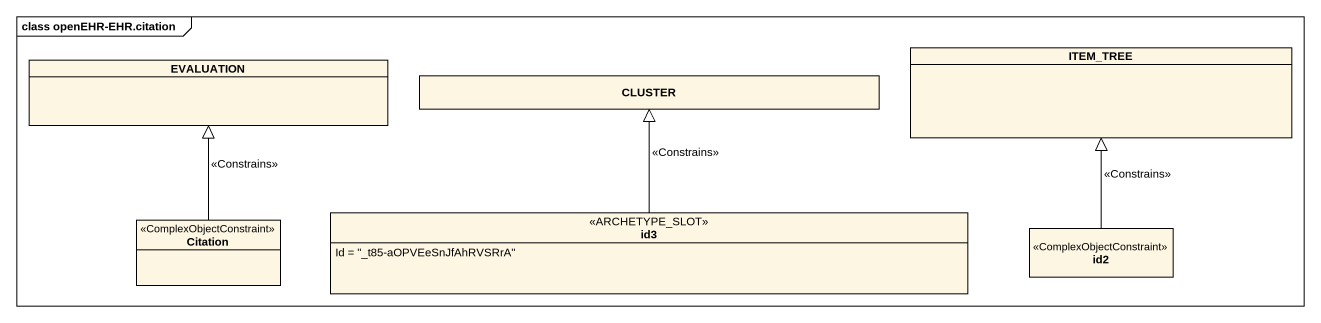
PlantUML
@startuml
mainframe class openEHR-EHR.citation
hide circle
hide empty members
class ITEM_TREE
class EVALUATION
class CLUSTER
class Citation <<ComplexObjectConstraint>>
class id3 <<ARCHETYPE_SLOT>> {
  Id = "_t85-aOPVEeSnJfAhRVSRrA"
}
class id2 <<ComplexObjectConstraint>>
Citation -up-|> EVALUATION : <<Constrains>>
id3 -up-|> CLUSTER : <<Constrains>>
id2 -up-|> ITEM_TREE : <<Constrains>>
@enduml
